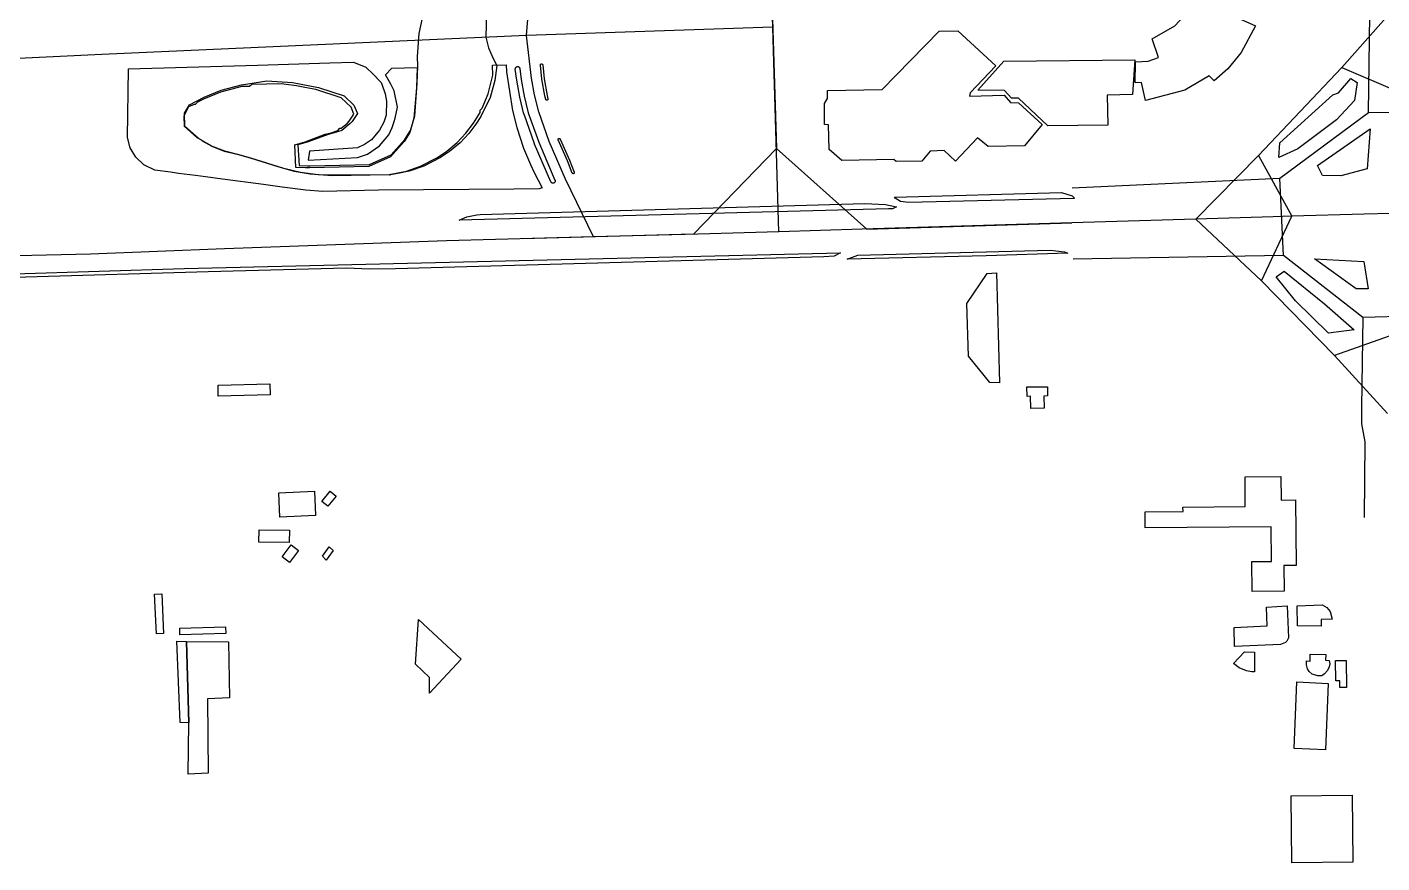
# Model space of a CAD drawing. Header units: inches. Extents: x 446772 to 450278, y 4426030 to 4428716.
# Drawn here: x 448211 to 449409, y 4426066 to 4426805 of the extents above; entities that cross this region are included whole.
import ezdxf

# ---------------------------------------------------------------- set-up
doc = ezdxf.new("R2010")
doc.units = ezdxf.units.IN
doc.header["$MEASUREMENT"] = 0
for name, color, linetype in [('BuildingNoTex', 10, 'Continuous'), ('BuildingReplace', 10, 'Continuous'), ('FQiao', 10, 'Continuous'), ('GreenBelt3D', 10, 'Continuous'), ('Road3D', 10, 'Continuous'), ('SanDianShu02', 10, 'Continuous'), ('shuimian', 10, 'Continuous')]:
    doc.layers.add(name, color=color, linetype=linetype)

msp = doc.modelspace()

# ---------------------------------------------------------------- linework, layer by layer
at = {"layer": 'BuildingNoTex'}
for points in [[(449068.3, 4426587.9), (449071.1, 4426490.5), (449062.5, 4426490.7), (449043.5, 4426514.1), (449042.3, 4426560.8), (449060.1, 4426587.3)], [(448379.7, 4426478.6), (448379.5, 4426488.3), (448425.4, 4426489.5), (448425.6, 4426480)], [(449110.4, 4426478.8), (449110.6, 4426468), (449098.8, 4426467.9), (449098.6, 4426478.6), (449095.4, 4426478.5), (449095.3, 4426486.9), (449113.4, 4426487.1), (449113.6, 4426479)], [(449320.1, 4426407.5), (449320.3, 4426386.7), (449333.1, 4426386.8), (449333.6, 4426328.8), (449322.7, 4426328.7), (449322.9, 4426306.1), (449294.6, 4426305.8), (449294.4, 4426332.4), (449311.9, 4426332.5), (449311.6, 4426363), (449200, 4426362.1), (449199.9, 4426376.3), (449233.5, 4426376.5), (449233.4, 4426380.5), (449288.6, 4426381), (449288.4, 4426407.2)], [(448465.8, 4426373), (448434.2, 4426371.7), (448433.3, 4426393.1), (448464.9, 4426394.5)], [(448484.2, 4426390.1), (448476.6, 4426381.2), (448471.4, 4426385.6), (448478.9, 4426394.5)], [(448442.7, 4426360.1), (448442.6, 4426349.3), (448415.7, 4426349.5), (448415.8, 4426360.3)], [(448450.8, 4426342.2), (448442.7, 4426331.5), (448436.2, 4426336.4), (448444.3, 4426347.1)], [(448481.3, 4426342), (448475.3, 4426333.6), (448472, 4426337.1), (448477.9, 4426345.3)], [(448331.3, 4426268.6), (448325, 4426268.3), (448323.4, 4426303.3), (448329.7, 4426303.6)], [(449319.7, 4426258.8), (449279.1, 4426257), (449278.6, 4426273.9), (449308, 4426275.4), (449307.2, 4426291.9), (449325.6, 4426293.2), (449326.9, 4426264.8), (449325.2, 4426261.8), (449324.1, 4426260.7)], [(449355.6, 4426275.2), (449334.9, 4426275.3), (449334.5, 4426293.2), (449356.7, 4426294), (449360.7, 4426291.6), (449363.6, 4426288), (449365.4, 4426281.3), (449355.7, 4426281)], [(448386.4, 4426268.6), (448345.7, 4426267.5), (448345.6, 4426273.4), (448386.2, 4426274.4)], [(448594.6, 4426245.9), (448566.7, 4426215.8), (448566.7, 4426229.6), (448554.3, 4426241.4), (448557, 4426280.9)], [(448353.8, 4426189.6), (448345.9, 4426189.8), (448343.1, 4426261.8), (448351.5, 4426261.5)], [(448351.5, 4426261.5), (448388.8, 4426261.2), (448389.7, 4426211.6), (448370.1, 4426210.9), (448370.9, 4426145.1), (448353.1, 4426144), (448353.8, 4426189.6)], [(449296.6, 4426252.1), (449296.7, 4426234.6), (449294.5, 4426234.8), (449289.5, 4426235.7), (449283, 4426238.1), (449278.1, 4426242), (449288, 4426252.5)], [(449362.8, 4426244.8), (449363.3, 4426241.7), (449362.9, 4426239.2), (449361.4, 4426235.8), (449358.6, 4426233), (449356.3, 4426231.3), (449352.8, 4426231.1), (449347.6, 4426232.5), (449345.1, 4426235), (449343.7, 4426237.3), (449342.7, 4426240.9), (449342.6, 4426244.3), (449345.9, 4426244.2), (449345.9, 4426250.2), (449359.7, 4426250.1), (449359.6, 4426244.9)], [(449377.8, 4426244.8), (449378.2, 4426220.9), (449372.3, 4426220.8), (449372.2, 4426226.8), (449368.8, 4426226.7), (449368.5, 4426244.6)], [(449361.8, 4426224.5), (449359.4, 4426165.7), (449331.7, 4426166.8), (449334.1, 4426225.7)], [(449383.6, 4426066.1), (449329.8, 4426065.6), (449329.2, 4426124.9), (449383, 4426125.5)]]:
    msp.add_lwpolyline(points, close=True, dxfattribs=at)
at = {"layer": 'BuildingReplace'}
for points in [[(449196.7, 4426756.4), (449191.1, 4426756.1), (449191.3, 4426774.5), (449202.5, 4426775.2), (449211.8, 4426778.6), (449206.2, 4426795), (449226.3, 4426806.4), (449239, 4426820.2), (449245.1, 4426830), (449249.3, 4426840.8), (449251.5, 4426859.9), (449248.6, 4426879.2), (449267.3, 4426885.3), (449272.9, 4426854.3), (449271, 4426841.3), (449264.7, 4426821.2), (449297.5, 4426806.4), (449284.8, 4426782.9), (449273.2, 4426768.3), (449261, 4426757.7), (449256.5, 4426762.2), (449235.1, 4426749.5), (449200.4, 4426740.3)], [(449093.1, 4426700.3), (449061, 4426699.8), (449051.5, 4426707.5), (449032.2, 4426686.8), (449022.1, 4426696.1), (449009.7, 4426695.6), (449002.3, 4426686.8), (448979.6, 4426686.3), (448977.7, 4426688.2), (448931.4, 4426687.4), (448920.3, 4426696.9), (448919.8, 4426718.9), (448916.3, 4426719.1), (448916.3, 4426737.9), (448919, 4426742.1), (448919, 4426749.3), (448967.1, 4426750.1), (449017.7, 4426801.9), (449034.3, 4426802.2), (449067.7, 4426771), (449045.2, 4426747.2), (449044.6, 4426744.3), (449075.1, 4426745), (449080.9, 4426738.7), (449087.8, 4426738.4), (449108.9, 4426719.1)], [(449167, 4426718.6), (449113.7, 4426718.1), (449088, 4426742.5), (449081.6, 4426742.5), (449075.6, 4426749.2), (449051.8, 4426749.5), (449074.9, 4426775.2), (449190.9, 4426776.5), (449188.8, 4426745.6), (449166.2, 4426745.1)]]:
    msp.add_lwpolyline(points, close=True, dxfattribs=at)
at = {"layer": 'FQiao'}
msp.add_line((448864.4, 4427008.6, 50), (448873.6, 4426697.9, 50), dxfattribs=at)
for points in [[(448873.6, 4426697.9, 50), (448800.3, 4426622.1, 50), (448648.6, 4426618.1, 50)], [(448873.6, 4426697.9, 50), (448953.6, 4426626.5, 50), (449135.2, 4426632.2, 50)]]:
    msp.add_polyline3d(points, dxfattribs=at)
at = {"layer": 'GreenBelt3D'}
for points in [[(448676.2, 4426667.3, 50), (448675.9, 4426667.2, 50), (448675.5, 4426667.3, 50), (448675.2, 4426667.3, 50), (448674.9, 4426667.5, 50), (448674.6, 4426667.7, 50), (448674.4, 4426667.9, 50), (448674.2, 4426668.2, 50), (448674.1, 4426668.4, 50), (448659.7, 4426701.9, 50), (448659.6, 4426702, 50), (448650.3, 4426728.2, 50), (448650.2, 4426728.4, 50), (448646.5, 4426743.4, 50), (448646.5, 4426743.5, 50), (448643.9, 4426758.3, 50), (448643.8, 4426758.4, 50), (448642.6, 4426768.2, 50), (448642.6, 4426768.4, 50), (448642.7, 4426768.8, 50), (448642.7, 4426769.1, 50), (448642.9, 4426769.4, 50), (448643.1, 4426769.7, 50), (448643.3, 4426770, 50), (448643.6, 4426770.2, 50), (448643.9, 4426770.3, 50), (448644.3, 4426770.4, 50), (448644.6, 4426770.4, 50), (448645, 4426770.4, 50), (448645.3, 4426770.3, 50), (448645.6, 4426770.2, 50), (448645.9, 4426770, 50), (448646.2, 4426769.7, 50), (448646.4, 4426769.4, 50), (448646.5, 4426769.1, 50), (448646.6, 4426768.8, 50), (448646.6, 4426768.7, 50), (448647.8, 4426758.9, 50), (448650.4, 4426744.3, 50), (448654.1, 4426729.5, 50), (448663.4, 4426703.4, 50), (448677.7, 4426670, 50), (448677.8, 4426669.9, 50), (448677.9, 4426669.6, 50), (448677.9, 4426669.2, 50), (448677.9, 4426668.9, 50), (448677.8, 4426668.5, 50), (448677.6, 4426668.2, 50), (448677.4, 4426667.9, 50), (448677.2, 4426667.7, 50), (448676.9, 4426667.5, 50), (448676.6, 4426667.3, 50)], [(448670.6, 4426740.6, 50), (448670.5, 4426740.6, 50), (448670.4, 4426740.6, 50), (448670.3, 4426740.6, 50), (448670.2, 4426740.6, 50), (448670.1, 4426740.7, 50), (448670.1, 4426740.7, 50), (448670, 4426740.7, 50), (448669.9, 4426740.8, 50), (448669.8, 4426740.9, 50), (448669.8, 4426740.9, 50), (448669.7, 4426741, 50), (448669.7, 4426741.1, 50), (448669.6, 4426741.1, 50), (448669.6, 4426741.2, 50), (448669.6, 4426741.3, 50), (448669.6, 4426741.3, 50), (448668.8, 4426744.4, 50), (448668.8, 4426744.4, 50), (448666.1, 4426759.2, 50), (448666.1, 4426759.3, 50), (448664.8, 4426771.7, 50), (448664.8, 4426771.8, 50), (448664.8, 4426771.9, 50), (448664.8, 4426772, 50), (448664.8, 4426772, 50), (448664.8, 4426772.1, 50), (448664.8, 4426772.2, 50), (448664.9, 4426772.3, 50), (448664.9, 4426772.4, 50), (448665, 4426772.5, 50), (448665, 4426772.5, 50), (448665.1, 4426772.6, 50), (448665.2, 4426772.6, 50), (448665.2, 4426772.7, 50), (448665.3, 4426772.7, 50), (448665.4, 4426772.8, 50), (448665.5, 4426772.8, 50), (448665.6, 4426772.8, 50), (448665.6, 4426772.9, 50), (448665.7, 4426772.9, 50), (448665.8, 4426772.9, 50), (448665.9, 4426772.9, 50), (448666, 4426772.8, 50), (448666.1, 4426772.8, 50), (448666.2, 4426772.8, 50), (448666.3, 4426772.7, 50), (448666.3, 4426772.7, 50), (448666.4, 4426772.6, 50), (448666.5, 4426772.6, 50), (448666.5, 4426772.5, 50), (448666.6, 4426772.5, 50), (448666.6, 4426772.4, 50), (448666.7, 4426772.3, 50), (448666.7, 4426772.2, 50), (448666.7, 4426772.1, 50), (448666.8, 4426772, 50), (448666.8, 4426772, 50), (448668.1, 4426759.6, 50), (448670.8, 4426744.8, 50), (448671.5, 4426741.8, 50), (448671.5, 4426741.8, 50), (448671.5, 4426741.7, 50), (448671.5, 4426741.6, 50), (448671.5, 4426741.5, 50), (448671.5, 4426741.4, 50), (448671.5, 4426741.3, 50), (448671.5, 4426741.2, 50), (448671.4, 4426741.1, 50), (448671.4, 4426741.1, 50), (448671.3, 4426741, 50), (448671.3, 4426740.9, 50), (448671.2, 4426740.9, 50), (448671.2, 4426740.8, 50), (448671.1, 4426740.7, 50), (448671, 4426740.7, 50), (448670.9, 4426740.7, 50), (448670.8, 4426740.6, 50), (448670.8, 4426740.6, 50), (448670.7, 4426740.6, 50)], [(448693.9, 4426675.6, 50), (448693.8, 4426675.6, 50), (448693.7, 4426675.6, 50), (448693.6, 4426675.6, 50), (448693.5, 4426675.6, 50), (448693.5, 4426675.7, 50), (448693.4, 4426675.7, 50), (448693.3, 4426675.7, 50), (448693.2, 4426675.8, 50), (448693.2, 4426675.9, 50), (448693.1, 4426675.9, 50), (448693, 4426676, 50), (448693, 4426676.1, 50), (448693, 4426676.1, 50), (448688.7, 4426686.9, 50), (448688.7, 4426686.9, 50), (448680.5, 4426705.5, 50), (448680.5, 4426705.6, 50), (448680.4, 4426705.7, 50), (448680.4, 4426705.8, 50), (448680.4, 4426705.8, 50), (448680.4, 4426705.9, 50), (448680.4, 4426706, 50), (448680.5, 4426706.1, 50), (448680.5, 4426706.2, 50), (448680.5, 4426706.3, 50), (448680.6, 4426706.4, 50), (448680.6, 4426706.4, 50), (448680.7, 4426706.5, 50), (448680.7, 4426706.6, 50), (448680.8, 4426706.6, 50), (448680.9, 4426706.7, 50), (448681, 4426706.7, 50), (448681, 4426706.8, 50), (448681.1, 4426706.8, 50), (448681.2, 4426706.8, 50), (448681.3, 4426706.8, 50), (448681.4, 4426706.8, 50), (448681.5, 4426706.8, 50), (448681.6, 4426706.8, 50), (448681.7, 4426706.8, 50), (448681.7, 4426706.8, 50), (448681.8, 4426706.8, 50), (448681.9, 4426706.7, 50), (448682, 4426706.7, 50), (448682.1, 4426706.6, 50), (448682.1, 4426706.6, 50), (448682.2, 4426706.5, 50), (448682.2, 4426706.4, 50), (448682.3, 4426706.4, 50), (448682.3, 4426706.3, 50), (448682.4, 4426706.2, 50), (448690.5, 4426687.7, 50), (448694.8, 4426677, 50), (448694.8, 4426676.9, 50), (448694.8, 4426676.8, 50), (448694.8, 4426676.8, 50), (448694.8, 4426676.7, 50), (448694.9, 4426676.6, 50), (448694.8, 4426676.5, 50), (448694.8, 4426676.4, 50), (448694.8, 4426676.3, 50), (448694.8, 4426676.2, 50), (448694.8, 4426676.1, 50), (448694.7, 4426676.1, 50), (448694.7, 4426676, 50), (448694.6, 4426675.9, 50), (448694.5, 4426675.9, 50), (448694.5, 4426675.8, 50), (448694.4, 4426675.7, 50), (448694.3, 4426675.7, 50), (448694.2, 4426675.7, 50), (448694.2, 4426675.6, 50), (448694.1, 4426675.6, 50), (448694, 4426675.6, 50)], [(448990.5, 4426650.1, 50), (448983.5, 4426650.9, 50), (448978.6, 4426654.1, 50), (448978.1, 4426654.8, 50), (449126, 4426659, 50), (449135.3, 4426656, 50), (449137.5, 4426653.9, 50), (449136.7, 4426653.6, 50)], [(448593, 4426634.4, 50), (448599.6, 4426637.3, 50), (448608.6, 4426639.2, 50), (448611.6, 4426639.4, 50), (448952, 4426649.1, 50), (448970.1, 4426648.4, 50), (448979.9, 4426646.4, 50), (448976.4, 4426644.6, 50), (448972.9, 4426644.6, 50)], [(448930.3, 4426605.5, 50), (448924.8, 4426602.6, 50), (448915.5, 4426601.9, 50), (448536.6, 4426591.3, 50), (448514, 4426591.1, 50), (448493, 4426592, 50), (448370.9, 4426588.8, 50), (448047.9, 4426579.3, 50), (448046.2, 4426581.6, 50), (448048.5, 4426582.4, 50), (448349.7, 4426591.8, 50)], [(448936.4, 4426599.9, 50), (448945.7, 4426603.4, 50), (449115.8, 4426607.9, 50), (449128.5, 4426606.5, 50), (449131.4, 4426605.2, 50), (449059.2, 4426602.8, 50)]]:
    msp.add_polyline3d(points, close=True, dxfattribs=at)
at = {"layer": 'Road3D'}
for p, q in [((448870.4, 4426805.4, 50), (448868.8, 4426857.2, 50)), ((449374, 4426769.7, 53.5), (449422.4, 4426824.1, 53.5)), ((448870.4, 4426805.4, 50), (448652.4, 4426798, 50)), ((448871.3, 4426774.4, 50), (448870.4, 4426805.4, 50)), ((448652.4, 4426798, 50), (448276.7, 4426781.2, 50)), ((448276.7, 4426781.2, 50), (448089.5, 4426772.3, 50)), ((448875.8, 4426624.1, 50), (448871.3, 4426774.4, 50)), ((449300.2, 4426691.8, 50.8), (449374, 4426769.7, 53.5)), ((449374, 4426769.7, 53.5), (449420.8, 4426749.5, 53.4)), ((449319.2, 4426671.8, 47.5), (449397.6, 4426729.7, 47.5)), ((449397.6, 4426729.7, 47.5), (449444.2, 4426730.1, 47.5)), ((449244.7, 4426635.3, 51), (449300.2, 4426691.8, 50.8)), ((449300.2, 4426691.8, 50.8), (449329.8, 4426637.9, 50.7)), ((449135.4, 4426663, 50), (449319.2, 4426671.8, 47.5)), ((449322.3, 4426603.2, 47.5), (449319.2, 4426671.8, 47.5)), ((449135.2, 4426632.2, 50), (448949.4, 4426626.4, 50)), ((449244.7, 4426635.3, 51), (449135.2, 4426632.2, 50)), ((449302.9, 4426580.9, 50.8), (449244.7, 4426635.3, 51)), ((449302.9, 4426580.9, 50.8), (449329.8, 4426637.9, 50.7)), ((448804.5, 4426622.2, 50), (448711.8, 4426619.8, 50)), ((448875.8, 4426624.1, 50), (448804.5, 4426622.2, 50)), ((448949.4, 4426626.4, 50), (448875.8, 4426624.1, 50)), ((449322.3, 4426603.2, 47.5), (449136.2, 4426599.9, 50)), ((449392.6, 4426548.4, 47.5), (449322.3, 4426603.2, 47.5)), ((449302.9, 4426580.9, 50.8), (449367.5, 4426514.6, 53.5)), ((449437, 4426549.6, 47.5), (449392.6, 4426548.4, 47.5)), ((449416, 4426531.9, 53.4), (449367.5, 4426514.6, 53.5)), ((449367.5, 4426514.6, 53.5), (449414.5, 4426463.4, 53.5))]:
    msp.add_line(p, q, dxfattribs=at)
for points in [[(448652.4, 4426798, 50), (448655.1, 4426830.5, 50), (448659.6, 4426851.9, 50), (448667, 4426878.9, 50), (448681.6, 4426917.3, 50), (448703.3, 4426977.2, 50)], [(449397.6, 4426729.7, 47.5), (449398.9, 4426815.9, 47.5), (449402.8, 4426844.4, 47.5), (449406.4, 4426914, 50)], [(448711.8, 4426619.8, 50), (448687, 4426670.7, 50), (448672.6, 4426704.1, 50), (448663.3, 4426730.4, 50), (448659.6, 4426745.3, 50), (448656.9, 4426760.1, 50), (448652.4, 4426798, 50)], [(449720.2, 4426648.8, 50), (449593.2, 4426645.3, 51), (449523.6, 4426643.3, 50.7), (449507, 4426642.3, 51), (449441.4, 4426641, 48), (449393.7, 4426639.8, 48), (449329.8, 4426637.9, 50.7), (449313.1, 4426637.3, 51), (449244.7, 4426635.3, 51)], [(448541, 4426614.8, 50), (448385.3, 4426609.2, 50), (448266.8, 4426604.5, 50), (448201.7, 4426602.9, 50), (448081.6, 4426599.2, 50), (447859, 4426595.1, 50)], [(448711.8, 4426619.8, 50), (448581.6, 4426616.3, 50), (448541, 4426614.8, 50)], [(449392.6, 4426548.4, 47.5), (449391.3, 4426469, 47.5), (449391.3, 4426454.2, 47.5), (449394.3, 4426438.3, 47.5), (449393.9, 4426371.3, 50)]]:
    msp.add_polyline3d(points, dxfattribs=at)
at = {"layer": 'SanDianShu02'}
for points in [[(448533.4, 4426769.1), (448555.6, 4426769.7), (448555.2, 4426751.7), (448552.9, 4426724.9), (448549.2, 4426712.1), (448544.3, 4426704), (448532.1, 4426690.5), (448513, 4426681.9), (448460.4, 4426680.9), (448456.9, 4426680.8), (448448.5, 4426681), (448447.4, 4426701.3), (448456.7, 4426703.9), (448474.4, 4426710.6), (448479.7, 4426711.9), (448485.5, 4426713.9), (448487.4, 4426715.9), (448488.4, 4426715.8), (448493.8, 4426720.1), (448495.6, 4426722.1), (448499.7, 4426728.3), (448497.2, 4426734.4), (448488.6, 4426742.7), (448466.1, 4426750), (448456.4, 4426751.8), (448449, 4426753.4), (448435.4, 4426755.3), (448409.3, 4426754.7), (448407.4, 4426752.8), (448404.4, 4426752.9), (448400.6, 4426752.8), (448381.8, 4426747.7), (448366.6, 4426741.5), (448361.3, 4426738.8), (448359.4, 4426736.8), (448358.4, 4426736.9), (448353.3, 4426734.8), (448349.3, 4426726.5), (448349.5, 4426717.6), (448360.9, 4426707.6), (448364.4, 4426705.9), (448365.4, 4426704.8), (448374, 4426700), (448384.9, 4426695.7), (448396.4, 4426692.9), (448407.9, 4426689.6), (448433.2, 4426681.6), (448446.8, 4426677.8), (448461, 4426675.5), (448480.4, 4426673.9), (448530.9, 4426674.9), (448546.2, 4426678), (448558.8, 4426682.3), (448573.8, 4426690.1), (448581.9, 4426695.5), (448591, 4426703.2), (448598.9, 4426711.4), (448605.5, 4426720.3), (448611.5, 4426729.9), (448611.4, 4426731.9), (448613.2, 4426733.6), (448618.7, 4426746.4), (448622.6, 4426762.7), (448622.5, 4426771.7), (448634.4, 4426772), (448634.7, 4426765.8), (448640.2, 4426731.7), (448644, 4426716.4), (448649.9, 4426698.2), (448656, 4426683.8), (448659.4, 4426676.8), (448666.4, 4426663.1), (448663.6, 4426662.3), (448641.4, 4426661.8), (448521.4, 4426660.9), (448472.4, 4426659.9), (448457.2, 4426661.1), (448436.4, 4426663.8), (448419.7, 4426666.1), (448383.4, 4426670.9), (448368.4, 4426672.7), (448359.5, 4426674), (448344.4, 4426675.8), (448337.4, 4426676.9), (448323.6, 4426678.8), (448313.8, 4426683.6), (448306.8, 4426690.2), (448301.8, 4426698.6), (448299.4, 4426707.7), (448300.4, 4426768.4), (448414.4, 4426771.8), (448478.5, 4426773.8), (448499.4, 4426774.3), (448510.3, 4426770), (448517, 4426763.5), (448522.9, 4426757.3), (448523.9, 4426756.4), (448524.4, 4426754.8), (448527.4, 4426746.2), (448528.6, 4426739.9), (448528.4, 4426727.5), (448526.2, 4426721.3), (448522.5, 4426714.1), (448515.3, 4426705.7), (448509.1, 4426701.6), (448502.8, 4426698.6), (448460.5, 4426695.5), (448459.4, 4426687.7), (448502.9, 4426689.9), (448511.7, 4426693), (448522.5, 4426700.3), (448530.6, 4426710), (448533.6, 4426716.4), (448535.4, 4426721.9), (448536.4, 4426724.8), (448538.3, 4426734.6), (448535.4, 4426749.1), (448532.4, 4426754.8), (448531.4, 4426756.9), (448527.7, 4426763.1)], [(449371, 4426747.2), (449382.1, 4426759.8), (449387.7, 4426756.3), (449385.1, 4426740.5), (449369.3, 4426723.2), (449335.1, 4426697.6), (449318.2, 4426690), (449319, 4426703), (449366.1, 4426745.5)], [(449399, 4426715.4), (449396.4, 4426679.8), (449373, 4426673.8), (449357, 4426674), (449352.6, 4426682.9)], [(449349.8, 4426600.2), (449393.4, 4426597.9), (449397.2, 4426573.6), (449386.8, 4426573.6)], [(449322.9, 4426589.3), (449358.7, 4426560.4), (449385, 4426537.5), (449362.3, 4426534.5), (449333.1, 4426563), (449315.8, 4426584.2)]]:
    msp.add_lwpolyline(points, close=True, dxfattribs=at)
at = {"layer": 'shuimian'}
msp.add_lwpolyline([(448617.1, 4426817.9), (448616.6, 4426796.4), (448619, 4426786.9), (448623.1, 4426777.7), (448626.3, 4426771.4), (448624.4, 4426758), (448620.2, 4426743.1), (448612, 4426726.1), (448607.6, 4426719.4), (448601.5, 4426711.2), (448593.7, 4426703), (448584.5, 4426695.3), (448576.5, 4426689.9), (448561.5, 4426682.2), (448548.8, 4426677.8), (448538.7, 4426675.7), (448532.1, 4426674.7), (448531.6, 4426674.2), (448468.2, 4426674.7), (448452.4, 4426676.6), (448437.9, 4426680.1), (448408.5, 4426689.4), (448397.1, 4426692.7), (448385.6, 4426695.5), (448374.6, 4426699.8), (448362.2, 4426706.9), (448350.1, 4426717.4), (448349.8, 4426729.3), (448354.2, 4426736.6), (448367.2, 4426743.3), (448382.4, 4426749.5), (448400.3, 4426754.4), (448422.6, 4426757.7), (448445.3, 4426756.4), (448468.3, 4426751.9), (448491.2, 4426744.5), (448499.8, 4426736.2), (448502.8, 4426728.8), (448498.3, 4426721.9), (448496.4, 4426720), (448489, 4426714), (448482.4, 4426711.7), (448477.1, 4426710.4), (448459.4, 4426703.7), (448450.1, 4426701.1), (448451.2, 4426682.8), (448458.6, 4426682.6), (448461.1, 4426682.7), (448513.6, 4426683.7), (448532.7, 4426692.3), (448544.9, 4426705.8), (448549.8, 4426713.9), (448553.6, 4426726.9), (448555.8, 4426755.5), (448556.2, 4426770.7), (448556, 4426779.5), (448557.6, 4426799.6), (448560.6, 4426813.3)], dxfattribs=at)

doc.saveas('drawing.dxf')
